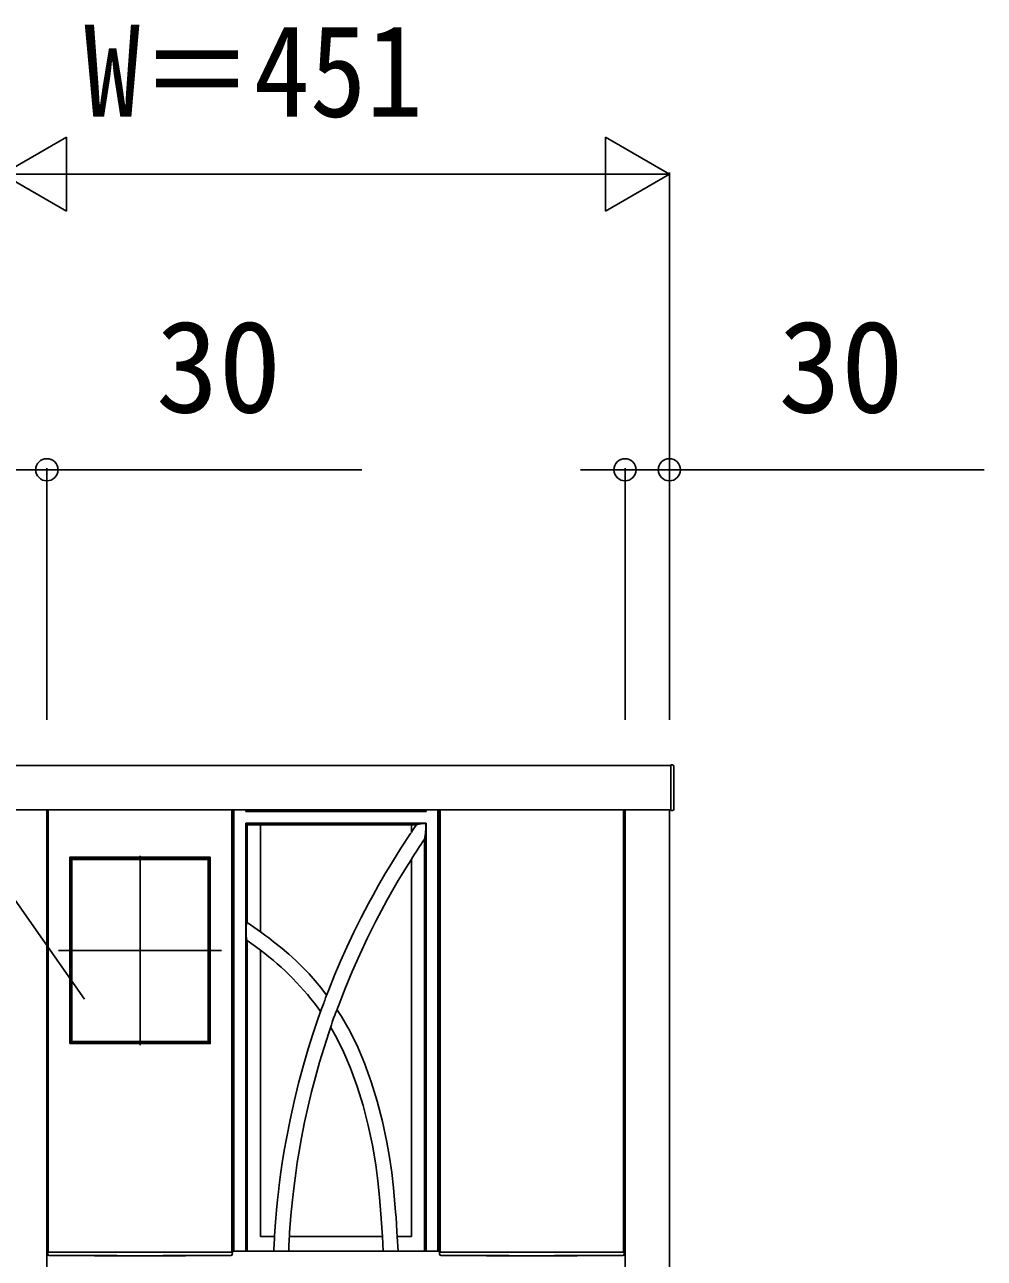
# Model space of a CAD drawing. Units: millimetres, scale not verified. Extents: x -4375 to 4375, y -6498 to 6471.
# Drawn here: x -1560 to -911, y 343 to 1178 of the extents above; entities that cross this region are included whole.
import ezdxf
from ezdxf.enums import TextEntityAlignment as Align

# ---------------------------------------------------------------- set-up
doc = ezdxf.new("R2010")
doc.units = ezdxf.units.MM
doc.header["$LTSCALE"] = 30
doc.layers.add('0-2_YKK_A1', color=4, linetype='Continuous')
doc.layers.add('0-3_YKK_D', color=6, linetype='Continuous')
doc.styles.add('ＭＳ ゴシック', font='')
doc.styles.get('ＭＳ ゴシック').set_extended_font_data('MS Gothic')

msp = doc.modelspace()

# ---------------------------------------------------------------- linework, layer by layer
at = {"layer": '0-2_YKK_A1'}
for p, q in [((-1123.5, 677.1), (-1122.44, 677.04)), ((-1123.5, 677.1), (-1123.5, 676.15)), ((-1123.5, 676.15), (-1123.5, 674.66)), ((-1121.5, 675.09), (-1121.5, 676.04)), ((-1123.5, 674.66), (-1123.5, 646.9)), ((-1121.5, 674.59), (-1121.5, 675.09)), ((-1121.5, 647.16), (-1121.5, 674.59)), ((-1545.5, -748.4), (-1545.5, 646.6)), ((-1544.5, 347.6), (-1544.5, 646.6)), ((-1420.5, 646.6), (-1420.5, 347.6)), ((-1420.5, 612.6), (-1420.5, 646.6)), ((-1420.5, 646.6), (-1420, 646.6)), ((-1420, 646.6), (-1403.5, 646.6)), ((-1420, 646.6), (-1420, 348.1)), ((-1419, 646.6), (-1420, 646.6)), ((-1419, 646.6), (-1419, 348.1)), ((-1411, 646.6), (-1419, 646.6)), ((-1411, 646.6), (-1411, 645.6)), ((-1410, 646.6), (-1411, 645.6)), ((-1410, 646.6), (-1411, 646.6)), ((-1289, 645.6), (-1411, 645.6)), ((-1401, 646.6), (-1410, 646.6)), ((-1299, 646.6), (-1401, 646.6)), ((-1290, 646.6), (-1299, 646.6)), ((-1280, 646.6), (-1296.5, 646.6)), ((-1289, 646.6), (-1289, 645.6)), ((-1281, 646.6), (-1289, 646.6)), ((-1280, 646.6), (-1281, 646.6)), ((-1280, 646.6), (-1280, 348.1)), ((-1279.5, 646.6), (-1280, 646.6)), ((-1279.5, 646.6), (-1279.5, 347.6)), ((-1279.5, 612.6), (-1279.5, 646.6)), ((-1155.5, 347.6), (-1155.5, 646.6)), ((-1154.5, 646.6), (-1154.5, -748.4)), ((-1124.5, -748.4), (-1124.5, 646.6)), ((-1123.5, 646.9), (-1123.5, 646.1)), ((-1123.5, 646.1), (-1122.44, 646.16)), ((-1289, 637.6), (-1411, 637.6)), ((-1411, 637.6), (-1410, 636.6)), ((-1410, 636.6), (-1401, 636.6)), ((-1410, 636.6), (-1410, 570.49)), ((-1299, 636.6), (-1401, 636.6)), ((-1401, 636.6), (-1401, 564.06)), ((-1295.46, 636.6), (-1299, 636.6)), ((-1299, 636.6), (-1299, 631.42)), ((-1289, 637.6), (-1289.29, 637.31)), ((-1289, 637.6), (-1289, 348.1)), ((-1290, 626.89), (-1290, 348.1)), ((-1529.75, 614.29), (-1435.25, 614.29)), ((-1529.7, 613.09), (-1529.7, 490.09)), ((-1482.5, 615.59), (-1482.5, 487.59)), ((-1435.3, 613.09), (-1435.3, 490.09)), ((-1420, 612.6), (-1420.5, 612.6)), ((-1299, 613.18), (-1299, 358.1)), ((-1280, 612.6), (-1279.5, 612.6)), ((-1407.82, 568.95), (-1410.01, 570.49)), ((-1401, 564.06), (-1407.83, 568.94)), ((-1427.3, 551.59), (-1537.7, 551.59)), ((-1401, 551.85), (-1401, 358.1)), ((-1529.75, 488.89), (-1435.25, 488.89)), ((-1420.5, 348.1), (-1420.5, 382.1)), ((-1420.5, 382.1), (-1420, 382.1)), ((-1279.5, 382.1), (-1280, 382.1)), ((-1279.5, 348.1), (-1279.5, 382.1)), ((-1391.5, 358.1), (-1401, 358.1)), ((-1318.52, 358.1), (-1381.49, 358.1)), ((-1318.52, 358.1), (-1318, 348.1)), ((-1299, 358.1), (-1308.58, 358.1)), ((-1544.99, 347.39), (-1544.92, 346.27)), ((-1544.92, 346.27), (-1544.92, 346.23)), ((-1420.5, 347.6), (-1544.5, 347.6)), ((-1543.92, 345.29), (-1543.93, 345.33)), ((-1421.07, 345.33), (-1421.08, 345.29)), ((-1420, 348.1), (-1420.5, 348.1)), ((-1420.08, 346.27), (-1420.01, 347.39)), ((-1420.08, 346.23), (-1420.08, 346.27)), ((-1403.5, 348.1), (-1420, 348.1)), ((-1419, 348.1), (-1420, 348.1)), ((-1392, 348.1), (-1410, 348.1)), ((-1387, 348.1), (-1392, 348.1)), ((-1382, 348.1), (-1387, 348.1)), ((-1318, 348.1), (-1382, 348.1)), ((-1313, 348.1), (-1318, 348.1)), ((-1308, 348.1), (-1313, 348.1)), ((-1290, 348.1), (-1308, 348.1)), ((-1296.5, 348.1), (-1280, 348.1)), ((-1289, 348.1), (-1290, 348.1)), ((-1280, 348.1), (-1281, 348.1)), ((-1280, 348.1), (-1279.5, 348.1)), ((-1279.99, 347.39), (-1279.92, 346.27)), ((-1279.92, 346.27), (-1279.92, 346.23)), ((-1279.5, 347.6), (-1155.5, 347.6)), ((-1278.92, 345.29), (-1278.93, 345.33)), ((-1156.07, 345.33), (-1156.08, 345.29)), ((-1155.08, 346.27), (-1155.01, 347.39)), ((-1155.08, 346.23), (-1155.08, 346.27))]:
    msp.add_line(p, q, dxfattribs=at)
for points in [[(-1123.5, 646.6), (-1123.5, 676.6), (-1576.5, 676.6), (-1576.5, 646.6)], [(-1530, 488.59), (-1435, 488.59), (-1435, 614.59), (-1530, 614.59)]]:
    msp.add_lwpolyline(points, close=True, dxfattribs=at)
for points in [[(-1289, 646.6), (-1290, 646.6), (-1289, 645.6)], [(-1281, 646.6), (-1281, 348.1), (-1289, 348.1)], [(-1411, 637.6), (-1411, 348.1), (-1419, 348.1)], [(-1299.18, 631.14), (-1299.49, 630.69), (-1306.03, 620.74), (-1311.79, 611.56), (-1316.84, 603.17), (-1321.2, 595.63), (-1324.92, 588.97), (-1328.04, 583.21), (-1332.99, 573.73), (-1337.87, 563.92), (-1342.66, 553.75), (-1346.86, 544.37), (-1350.94, 534.77), (-1354.88, 524.99), (-1356.94, 519.57)], [(-1530, 613.09), (-1528.5, 613.09), (-1528.5, 490.09), (-1530, 490.09)], [(-1529.75, 614.6), (-1529.75, 613.09), (-1435.25, 613.09), (-1435.25, 614.6)], [(-1435, 613.09), (-1436.5, 613.09), (-1436.5, 490.09), (-1435, 490.09)], [(-1349.85, 509.97), (-1347.89, 515.34), (-1343.76, 525.93), (-1339, 537.37), (-1333.94, 548.8), (-1328.61, 560.11), (-1323.02, 571.28), (-1319.19, 578.59), (-1315.27, 585.79), (-1311.46, 592.54), (-1307.83, 598.77), (-1305.58, 602.54), (-1302.67, 607.31), (-1299.18, 612.9)], [(-1410, 570.49), (-1410.2, 570.43), (-1410.38, 569.91), (-1410.52, 569.01), (-1410.64, 567.73), (-1410.71, 566.04), (-1410.71, 563.93), (-1410.6, 561.63), (-1410.39, 559.6), (-1410.17, 558.6), (-1410, 558.26)], [(-1356.27, 521.35), (-1360.2, 526.49), (-1364.03, 531.03), (-1368.19, 535.64), (-1372.61, 540.23), (-1377.21, 544.71), (-1381.92, 549), (-1386.33, 552.79), (-1388.42, 554.51), (-1390.35, 556.06), (-1392.12, 557.45), (-1393.74, 558.71), (-1395.44, 560), (-1397.46, 561.51), (-1400.1, 563.44), (-1401.01, 564.1)], [(-1410, 558.26), (-1410, 348.1), (-1411, 348.1)], [(-1410, 558.26), (-1401.91, 552.5), (-1401, 551.85)], [(-1359.72, 512.12), (-1362.26, 505.02), (-1365.4, 495.69), (-1368.8, 484.92), (-1372.03, 473.89), (-1375.3, 461.73), (-1378.32, 449.37), (-1381.06, 436.94), (-1383.5, 424.44), (-1384.95, 416.17), (-1386.27, 407.91), (-1387.4, 400.07), (-1388.35, 392.78), (-1388.87, 388.41), (-1389.48, 382.8), (-1390.16, 375.96), (-1390.84, 367.9), (-1391.47, 358.6), (-1391.48, 358.43)], [(-1358.18, 515.84), (-1359.13, 513.54), (-1359.72, 512.12)], [(-1353.02, 501.18), (-1352.95, 501.36), (-1352.51, 503), (-1351.71, 505.73), (-1350.83, 507.88), (-1349.96, 509.78), (-1349.91, 510)], [(-1308.54, 358.02), (-1308.74, 361.35), (-1309.07, 366.58), (-1309.36, 370.94), (-1309.64, 374.79), (-1310.29, 382.64), (-1311.08, 390.92), (-1312.28, 401.31), (-1313.76, 411.7), (-1315.54, 422.01), (-1318.47, 435.79), (-1322.05, 449.53), (-1326.12, 462.75), (-1330.63, 475.25), (-1335.24, 486.16), (-1340.43, 496.73), (-1346.27, 506.95), (-1349.29, 511.51)], [(-1381.45, 358.43), (-1381.33, 360.76), (-1380.45, 372.37), (-1379.42, 382.93), (-1378.32, 392.43), (-1377.2, 400.87), (-1376.11, 408.22), (-1375.1, 414.51), (-1373.26, 424.85), (-1371.17, 435.42), (-1368.8, 446.22), (-1366.44, 456.05), (-1363.85, 465.96), (-1361.05, 475.95), (-1358.02, 485.99), (-1354.81, 495.89), (-1352.99, 501.17)], [(-1353.55, 499.55), (-1349.59, 492.69), (-1344.55, 482.5), (-1340.05, 471.91), (-1335.58, 459.55), (-1331.61, 446.63), (-1328.13, 433.22), (-1325.3, 419.88), (-1323.08, 406.57), (-1321.67, 395.83), (-1320.5, 384.73), (-1319.54, 373.17), (-1318.72, 361), (-1318.55, 358.02)], [(-1529.75, 488.59), (-1529.75, 490.09), (-1435.25, 490.09), (-1435.25, 488.59)], [(-1308, 348.1), (-1308.57, 358.02), (-1308.58, 358.1)], [(-1420.21, 347.6), (-1421.01, 347.6), (-1543.99, 347.6), (-1544.79, 347.6)], [(-1543.93, 345.33), (-1528.57, 345.25), (-1513.21, 345.19), (-1497.86, 345.16), (-1482.5, 345.14), (-1467.14, 345.16), (-1451.79, 345.19), (-1436.43, 345.25), (-1421.07, 345.33)], [(-1155.21, 347.6), (-1156.01, 347.6), (-1278.99, 347.6), (-1279.79, 347.6)], [(-1278.93, 345.33), (-1263.57, 345.25), (-1248.21, 345.19), (-1232.86, 345.16), (-1217.5, 345.14), (-1202.14, 345.16), (-1186.79, 345.19), (-1171.43, 345.25), (-1156.07, 345.33)]]:
    msp.add_lwpolyline(points, dxfattribs=at)
for centre, radius, start, end in [((-1122.5, 676.04), 1, 0, 86.5), ((-1122.5, 647.16), 1, 273.5, 0), ((-846.65, 326.01), 545.79, 145.31508, 145.97432), ((-1290.35, 619.41), 17.93, 86.61964, 106.55907), ((-1330.78, 634.91), 41.56, 348.86828, 3.3116), ((-846.65, 326.01), 535.8, 145.83715, 147.59082), ((-1511.01, 403.5), 184.55, 35.31065, 53.44488), ((-1398.65, 531.24), 43.3, 339.16476, 344.3691), ((-846.65, 326.01), 545.79, 176.62916, 177.68024), ((-846.65, 326.01), 535.8, 176.56623, 177.63696), ((-1544.79, 347.4), 0.2, 90, 183.5), ((-1543.92, 346.33), 1, 183.50011, 269.6482), ((-1543.92, 346.29), 1, 183.5, 269.64806), ((-1482.5, 10345.1), 10000, 269.64806, 270), ((-1482.5, 10345.1), 10000, 270, 270.35194), ((-1421.08, 346.33), 1, 270.3518, 356.49989), ((-1421.08, 346.29), 1, 270.35194, 356.5), ((-1420.21, 347.4), 0.2, 356.5, 90), ((-1279.79, 347.4), 0.2, 90, 183.5), ((-1278.92, 346.33), 1, 183.50011, 269.6482), ((-1278.92, 346.29), 1, 183.5, 269.64806), ((-1217.5, 10345.1), 10000, 269.64806, 270), ((-1217.5, 10345.1), 10000, 270, 270.35194), ((-1156.08, 346.33), 1, 270.3518, 356.49989), ((-1156.08, 346.29), 1, 270.35194, 356.5), ((-1155.21, 347.4), 0.2, 356.5, 90)]:
    msp.add_arc(centre, radius, start, end, dxfattribs=at)
at = {"layer": '0-3_YKK_D'}
for p, q in [((-1575.5, 1076.6), (-1532.2, 1101.6)), ((-1532.2, 1051.6), (-1532.2, 1101.6)), ((-1124.5, 1076.6), (-1167.8, 1101.6)), ((-1167.8, 1101.6), (-1167.8, 1051.6)), ((-1575.5, 1076.6), (-1532.2, 1051.6)), ((-1575.5, 1076.6), (-1488.9, 1076.6)), ((-1525.5, 1076.6), (-1174.5, 1076.6)), ((-1124.5, 1076.6), (-1211.1, 1076.6)), ((-1124.5, 1076.6), (-1167.8, 1051.6)), ((-1124.5, 707.6), (-1124.5, 1077.6)), ((-1575.5, 876.6), (-1545.5, 876.6)), ((-1545.5, 707.6), (-1545.5, 877.6)), ((-1545.5, 876.6), (-1332.49, 876.6)), ((-1154.5, 876.6), (-1184.5, 876.6)), ((-1154.5, 707.6), (-1154.5, 877.6)), ((-1154.5, 876.6), (-1124.5, 876.6)), ((-1124.5, 707.6), (-1124.5, 877.6)), ((-1124.5, 876.6), (-911.49, 876.6))]:
    msp.add_line(p, q, dxfattribs=at)
msp.add_lwpolyline([(-1520.07, 518.52), (-1910.84, 1076.6), (-1963.41, 1076.6), (-2605.2, 1076.6)], dxfattribs=at)
for centre in [(-1545.5, 876.6), (-1154.5, 876.6), (-1124.5, 876.6)]:
    msp.add_circle(centre, 7.5, dxfattribs=at)

# ---------------------------------------------------------------- texts
at = {"layer": '0-3_YKK_D', "style": 'ＭＳ ゴシック', "width": 0.9}
msp.add_text('W＝451', height=62.32, dxfattribs=at).set_placement((-1520.39, 1096.6), align=Align.BOTTOM_LEFT)
at = {"layer": '0-3_YKK_D', "style": 'ＭＳ ゴシック'}
for p in [(-1471.78, 896.6), (-1050.78, 896.6)]:
    msp.add_text('30', height=62.32, dxfattribs=at).set_placement(p, align=Align.BOTTOM_LEFT)

doc.saveas('drawing.dxf')
